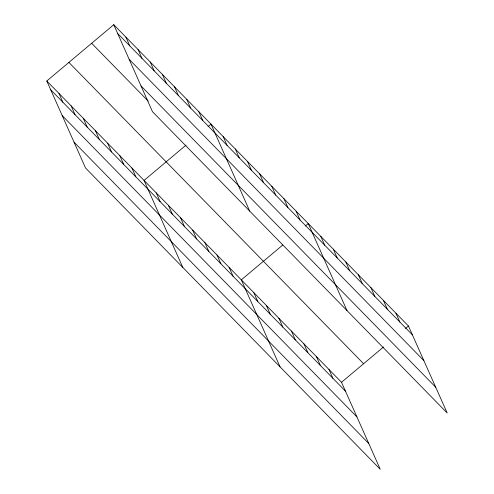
<?xml version="1.0" encoding="UTF-8"?>
<svg xmlns="http://www.w3.org/2000/svg" width="494" height="494" viewBox="0 0 494 494"><rect width="100%" height="100%" fill="white"/><g stroke="black" fill="none" stroke-linecap="round" stroke-linejoin="round"><path stroke-width="0.74" d="M46.8 80.985L341.515 382.294L380.25 469.3L85.542 167.991L46.8 80.985L113.75 24.7L408.458 326.009L447.2 413.015L152.485 111.706L113.75 24.7M186.065 145.1L144.057 180.415L182.792 267.421M208.098 126.575L211.006 124.13L249.742 211.142M282.753 245.005L241.313 279.851L280.049 366.857M305.354 226.005L308.256 223.566L346.998 310.572M341.515 382.294L383.523 346.973M405.555 328.454L408.458 326.009M117.683 33.53L412.391 334.839M129.169 59.329L423.877 360.639M141 85.907L435.714 387.216M91.656 43.274L148.212 101.097M68.894 62.411L363.609 363.72M50.734 89.815L345.448 391.125M62.219 115.615L356.934 416.924M74.057 142.192L368.765 443.501M395.935 313.202L399.868 322.032M383.412 300.395L387.339 309.232M370.883 287.594L374.816 296.425M358.36 274.788L362.293 283.618M345.831 261.981L349.764 270.811M333.308 249.174L337.241 258.01M320.785 236.367L324.719 245.203M296.104 211.136L300.031 219.966M283.945 198.705L287.879 207.536M271.786 186.275L275.72 195.111M259.628 173.851L263.561 182.681M247.475 161.421L251.409 170.251M235.317 148.99L239.25 157.821M328.992 369.487L332.919 378.318M223.158 136.56L227.092 145.39M316.463 356.68L320.396 365.517M303.94 343.873L307.873 352.71M198.847 111.706L202.781 120.536M291.411 331.073L295.344 339.903M186.689 99.275L190.622 108.106M278.888 318.266L282.821 327.096M174.53 86.845L178.464 95.675M266.365 305.459L270.292 314.289M162.378 74.415L166.305 83.245M253.836 292.652L257.769 301.488M150.219 61.985L154.153 70.821M138.061 49.561L141.994 58.391M229.154 267.421L233.088 276.251M125.902 37.13L129.836 45.961M216.996 254.99L220.929 263.821M204.843 242.56L208.771 251.39M192.685 230.13L196.618 238.966M180.526 217.706L184.46 226.536M168.368 205.276L172.301 214.106M156.215 192.845L160.149 201.676M131.898 167.985L135.831 176.821M119.746 155.561L123.673 164.391M107.587 143.13L111.52 151.961M95.428 130.7L99.362 139.53M83.27 118.27L87.203 127.106M71.117 105.84L75.045 114.676M58.959 93.415L62.892 102.246"/></g></svg>
